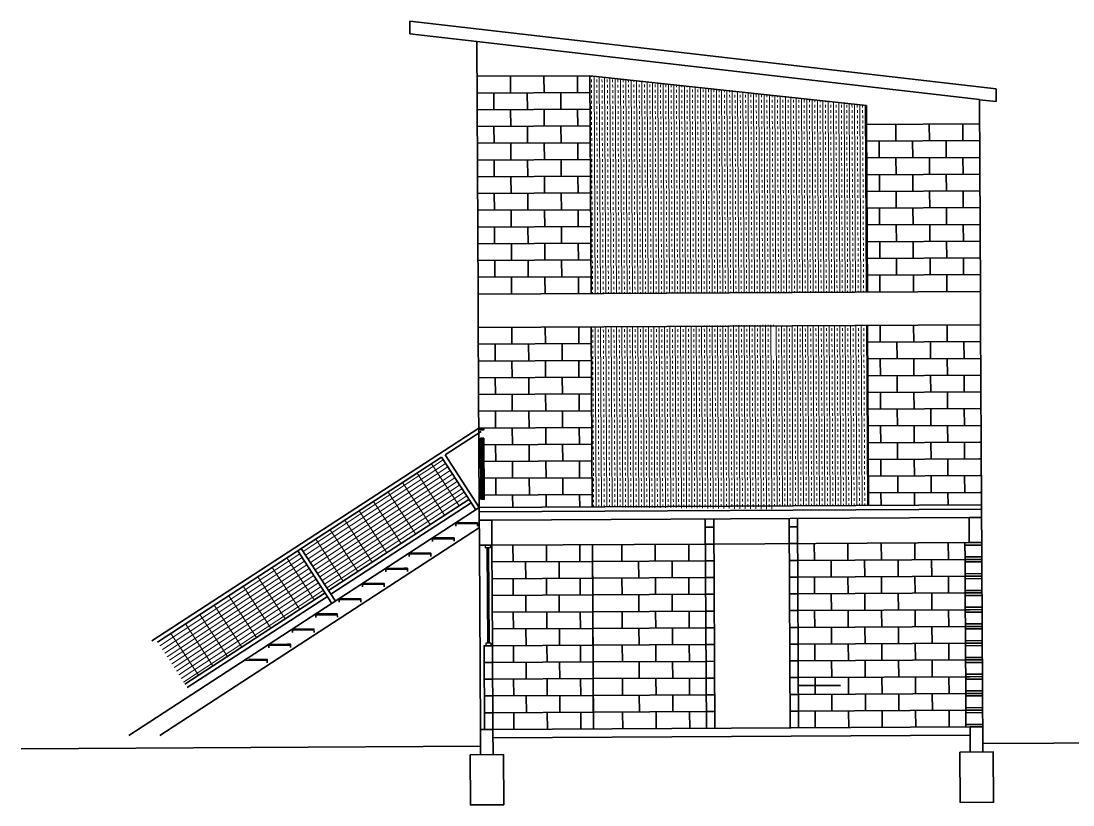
# Model space of a CAD drawing. Header units: inches. Extents: x 157.3 to 225.9, y 42.2 to 124.9.
# Drawn here: x 157.26 to 182.22, y 98.71 to 117.3 of the extents above; entities that cross this region are included whole.
import ezdxf

# ---------------------------------------------------------------- set-up
doc = ezdxf.new("R2010")
doc.units = ezdxf.units.IN
doc.header["$MEASUREMENT"] = 0
for name, color, linetype, lineweight in [('A-ANNO-NOTE', 7, 'Continuous', 35), ('A-ELEV-MBE1', 7, 'Continuous', 35), ('A-ELEV-PATT', 8, 'Continuous', 18), ('A-GLAZ-FULL', 4, 'Continuous', 25), ('A-SECT-MCUT', 7, 'Continuous', 35)]:
    doc.layers.add(name, color=color, linetype=linetype, lineweight=lineweight)
doc.styles.add('E-ROMANS', font='romans.shx', dxfattribs={"width": 0.8})
doc.dimstyles.new('E-0200_TICK_12', dxfattribs={"dimscale": 0.001, "dimtxt": 240, "dimasz": 240, "dimexe": 120, "dimexo": 80, "dimgap": 120, "dimtad": 0, "dimzin": 0, "dimdsep": 46, "dimtxsty": 'E-ROMANS', "dimblk": 'OBLIQUE', "dimcen": 120, "dimclrd": 256, "dimclre": 256, "dimclrt": 256, "dimadec": 0, "dimazin": 0, "dimtfac": 1, "dimtmove": 1, "dimatfit": 3, "dimldrblk": 'OPEN90', "dimfxl": 1, "dimtfill": 1, "dimtolj": 1, "dimtzin": 0, "dimlwd": -1, "dimarcsym": 0})

# ---------------------------------------------------------------- blocks, each defined once
blk = doc.blocks.new('_Oblique')
at = {"color": 0, "linetype": 'ByBlock', "lineweight": -2}
blk.add_line((-0.5, -0.5), (0.5, 0.5), dxfattribs=at)

msp = doc.modelspace()

# ---------------------------------------------------------------- hatches: boundary and pattern name
at = {"layer": 'A-ELEV-PATT'}
h = msp.add_hatch(dxfattribs=at)
h.set_pattern_fill('TRANS', color=256, scale=0.01986, angle=0.3032, style=0)
h.set_pattern_definition([(90.303195, (763.57108, -1.06958), (-0.126108185, -0.000667339), []), (90.303195, (763.50803, -1.06991), (-0.126108185, -0.000667339), [0.063054975, -0.063054975])])
h.paths.add_polyline_path([(177.321, 114.85), (177.319, 115.301), (170.761, 116.007), (170.789, 110.843), (177.342, 110.878)])
h.paths.add_polyline_path([(175.125, 110.098), (170.793, 110.049), (170.816, 105.779), (175.085, 105.728)])
h.paths.add_polyline_path([(177.347, 110.083), (175.063, 110.071), (175.085, 105.802), (177.369, 105.814)])
h = msp.add_hatch(dxfattribs=at)
h.set_pattern_fill('GRATE', color=256, scale=0.129089, angle=123.3032, style=0)
h.set_pattern_definition([(213.303195, (763.57108, -1.06958), (0.056260033, -0.085637309), []), (303.303195, (763.5711, -1.06958), (0.34254923, 0.22504013), [])])
h.paths.add_polyline_path([(167.889, 105.96), (167.24, 106.958), (163.913, 104.794), (164.562, 103.797)])
h.paths.add_polyline_path([(163.83, 104.74), (160.503, 102.576), (161.152, 101.579), (164.479, 103.743)])

# ---------------------------------------------------------------- linework, layer by layer
at = {"layer": 'A-ELEV-MBE1'}
for p, q in [((168.108, 110.829), (168.076, 116.818)), ((168.875, 115.997), (168.877, 115.599)), ((169.669, 116.001), (169.671, 115.604)), ((170.463, 116.005), (170.466, 115.608)), ((170.761, 116.007), (170.789, 110.843)), ((177.319, 115.301), (170.761, 116.007)), ((168.48, 115.597), (168.482, 115.2)), ((169.274, 115.602), (169.276, 115.204)), ((170.068, 115.606), (170.071, 115.209)), ((177.321, 114.85), (177.319, 115.301)), ((179.999, 115.437), (180.023, 110.892)), ((168.879, 115.202), (168.881, 114.805)), ((169.673, 115.206), (169.675, 114.809)), ((170.468, 115.211), (170.47, 114.813)), ((168.484, 114.803), (168.486, 114.406)), ((169.278, 114.807), (169.28, 114.41)), ((170.073, 114.811), (170.075, 114.414)), ((177.321, 114.85), (177.342, 110.878)), ((178.016, 114.853), (178.019, 114.456)), ((178.811, 114.858), (178.813, 114.46)), ((179.605, 114.862), (179.607, 114.465)), ((168.883, 114.408), (168.885, 114.011)), ((169.678, 114.412), (169.68, 114.015)), ((170.472, 114.416), (170.474, 114.019)), ((177.621, 114.454), (177.623, 114.057)), ((178.416, 114.458), (178.418, 114.061)), ((179.21, 114.462), (179.212, 114.065)), ((178.021, 114.059), (178.023, 113.662)), ((178.815, 114.063), (178.817, 113.666)), ((179.609, 114.067), (179.612, 113.67)), ((168.488, 114.009), (168.49, 113.611)), ((169.282, 114.013), (169.285, 113.616)), ((170.077, 114.017), (170.079, 113.62)), ((168.887, 113.613), (168.889, 113.216)), ((169.682, 113.618), (169.684, 113.22)), ((170.476, 113.622), (170.478, 113.225)), ((177.626, 113.66), (177.628, 113.263)), ((178.42, 113.664), (178.422, 113.267)), ((179.214, 113.668), (179.216, 113.271)), ((168.492, 113.214), (168.494, 112.817)), ((169.287, 113.218), (169.289, 112.821)), ((170.081, 113.223), (170.083, 112.825)), ((178.025, 113.265), (178.027, 112.867)), ((178.819, 113.269), (178.821, 112.872)), ((179.614, 113.273), (179.616, 112.876)), ((168.892, 112.819), (168.894, 112.422)), ((169.686, 112.823), (169.688, 112.426)), ((170.48, 112.827), (170.482, 112.43)), ((177.63, 112.865), (177.632, 112.468)), ((178.424, 112.87), (178.426, 112.472)), ((179.219, 112.874), (179.221, 112.477)), ((168.496, 112.42), (168.499, 112.023)), ((169.291, 112.424), (169.293, 112.027)), ((170.085, 112.428), (170.087, 112.031)), ((178.029, 112.47), (178.031, 112.073)), ((178.823, 112.474), (178.826, 112.077)), ((179.618, 112.479), (179.62, 112.081)), ((177.634, 112.071), (177.636, 111.674)), ((178.428, 112.075), (178.43, 111.678)), ((179.223, 112.079), (179.225, 111.682)), ((168.896, 112.025), (168.898, 111.628)), ((169.69, 112.029), (169.692, 111.632)), ((170.485, 112.033), (170.487, 111.636)), ((168.501, 111.625), (168.503, 111.228)), ((169.295, 111.63), (169.297, 111.232)), ((170.089, 111.634), (170.092, 111.237)), ((178.033, 111.676), (178.035, 111.279)), ((178.828, 111.68), (178.83, 111.283)), ((179.622, 111.684), (179.624, 111.287)), ((168.9, 111.23), (168.902, 110.833)), ((169.694, 111.235), (169.696, 110.837)), ((170.489, 111.239), (170.491, 110.842)), ((177.638, 111.277), (177.64, 110.879)), ((178.433, 111.281), (178.435, 110.884)), ((179.227, 111.285), (179.229, 110.888)), ((180.023, 110.892), (168.108, 110.829)), ((168.108, 110.829), (168.112, 110.035)), ((180.023, 110.892), (180.028, 110.098)), ((168.112, 110.035), (180.028, 110.098)), ((170.793, 110.049), (170.816, 105.779)), ((170.793, 110.049), (170.816, 105.779)), ((177.347, 110.083), (177.369, 105.814)), ((177.644, 110.085), (177.647, 109.688)), ((178.439, 110.089), (178.441, 109.692)), ((179.233, 110.093), (179.235, 109.696)), ((180.05, 105.828), (180.028, 110.098)), ((168.112, 110.035), (168.134, 105.765)), ((168.906, 110.039), (168.908, 109.642)), ((169.701, 110.043), (169.703, 109.646)), ((170.495, 110.047), (170.497, 109.65)), ((168.511, 109.639), (168.513, 109.242)), ((169.306, 109.644), (169.308, 109.246)), ((170.1, 109.648), (170.102, 109.251)), ((178.044, 109.69), (178.046, 109.293)), ((178.838, 109.694), (178.84, 109.297)), ((179.633, 109.698), (179.635, 109.301)), ((168.91, 109.244), (168.913, 108.847)), ((169.705, 109.249), (169.707, 108.851)), ((170.499, 109.253), (170.501, 108.856)), ((177.649, 109.291), (177.651, 108.893)), ((178.443, 109.295), (178.445, 108.898)), ((179.237, 109.299), (179.24, 108.902)), ((168.515, 108.845), (168.517, 108.448)), ((169.31, 108.849), (169.312, 108.452)), ((170.104, 108.853), (170.106, 108.456)), ((178.048, 108.896), (178.05, 108.498)), ((178.842, 108.9), (178.844, 108.503)), ((179.637, 108.904), (179.639, 108.507)), ((168.915, 108.45), (168.917, 108.053)), ((169.709, 108.454), (169.711, 108.057)), ((170.503, 108.458), (170.506, 108.061)), ((177.653, 108.496), (177.655, 108.099)), ((178.447, 108.5), (178.449, 108.103)), ((179.242, 108.505), (179.244, 108.107)), ((169.314, 108.055), (169.316, 107.658)), ((170.108, 108.059), (170.11, 107.662)), ((178.052, 108.101), (178.054, 107.704)), ((178.847, 108.105), (178.849, 107.708)), ((179.641, 108.11), (179.643, 107.712)), ((168.52, 108.051), (168.522, 107.653)), ((168.124, 107.651), (160.366, 102.606)), ((168.179, 107.568), (167.323, 107.012)), ((168.919, 107.656), (168.921, 107.258)), ((169.713, 107.66), (169.715, 107.263)), ((170.508, 107.664), (170.51, 107.267)), ((177.657, 107.702), (177.659, 107.305)), ((178.451, 107.706), (178.454, 107.309)), ((179.246, 107.71), (179.248, 107.313)), ((178.056, 107.307), (178.058, 106.91)), ((178.851, 107.311), (178.853, 106.914)), ((179.645, 107.315), (179.647, 106.918)), ((168.524, 107.256), (168.526, 106.859)), ((169.318, 107.261), (169.32, 106.863)), ((170.113, 107.265), (170.115, 106.868)), ((167.24, 106.958), (160.503, 102.576)), ((168.923, 106.861), (168.925, 106.464)), ((169.717, 106.865), (169.72, 106.468)), ((170.512, 106.87), (170.514, 106.472)), ((177.661, 106.907), (177.663, 106.51)), ((178.456, 106.912), (178.458, 106.514)), ((179.25, 106.916), (179.252, 106.519)), ((168.528, 106.462), (168.53, 106.065)), ((169.322, 106.466), (169.324, 106.069)), ((170.117, 106.47), (170.119, 106.073)), ((178.061, 106.512), (178.063, 106.115)), ((178.855, 106.517), (178.857, 106.119)), ((179.649, 106.521), (179.651, 106.124)), ((168.927, 106.067), (168.929, 105.769)), ((169.722, 106.071), (169.723, 105.773)), ((170.516, 106.075), (170.518, 105.777)), ((177.665, 106.113), (177.667, 105.815)), ((178.46, 106.117), (178.461, 105.819)), ((179.254, 106.121), (179.256, 105.824)), ((167.889, 105.96), (164.562, 103.797)), ((167.943, 105.877), (164.616, 103.714)), ((180.05, 105.828), (180.051, 105.728)), ((168.134, 105.765), (159.822, 100.359)), ((168.135, 105.665), (168.134, 105.765)), ((167.58, 105.384), (168.093, 105.387)), ((167.66, 105.405), (168.014, 105.407)), ((168.137, 105.293), (160.556, 100.362)), ((167.026, 105.024), (167.539, 105.027)), ((167.106, 105.044), (167.46, 105.046)), ((168.139, 104.871), (168.162, 100.502)), ((168.437, 104.873), (173.501, 104.899)), ((168.934, 104.875), (168.936, 104.478)), ((169.728, 104.879), (169.73, 104.482)), ((170.522, 104.884), (170.524, 104.486)), ((171.515, 104.889), (171.517, 104.492)), ((172.31, 104.893), (172.312, 104.496)), ((173.104, 104.897), (173.106, 104.5)), ((173.7, 104.9), (179.757, 104.933)), ((176.083, 104.913), (176.085, 104.516)), ((176.877, 104.917), (176.88, 104.52)), ((177.672, 104.922), (177.674, 104.524)), ((178.466, 104.926), (178.468, 104.529)), ((179.261, 104.93), (179.263, 104.533)), ((179.658, 104.872), (179.66, 104.594)), ((180.055, 104.875), (180.057, 104.597)), ((166.472, 104.664), (166.985, 104.666)), ((166.551, 104.684), (166.906, 104.686)), ((165.997, 104.324), (166.351, 104.325)), ((169.234, 104.48), (169.236, 104.082)), ((170.028, 104.484), (170.03, 104.087)), ((170.822, 104.488), (173.503, 104.502)), ((170.822, 104.488), (170.824, 104.091)), ((171.915, 104.494), (171.917, 104.097)), ((172.709, 104.498), (172.711, 104.101)), ((176.482, 104.518), (176.484, 104.121)), ((177.277, 104.522), (177.279, 104.125)), ((178.071, 104.526), (178.073, 104.129)), ((178.865, 104.531), (178.868, 104.133)), ((179.66, 104.475), (179.662, 104.197)), ((180.057, 104.477), (180.059, 104.199)), ((165.918, 104.303), (166.431, 104.306)), ((168.938, 104.081), (168.94, 103.684)), ((169.732, 104.085), (169.734, 103.688)), ((170.527, 104.089), (170.529, 103.692)), ((170.824, 104.091), (173.505, 104.105)), ((171.52, 104.095), (171.522, 103.697)), ((172.314, 104.099), (172.316, 103.702)), ((173.108, 104.103), (173.11, 103.706)), ((176.087, 104.119), (176.089, 103.722)), ((176.882, 104.123), (176.884, 103.726)), ((177.676, 104.127), (177.678, 103.73)), ((178.47, 104.131), (178.472, 103.734)), ((179.265, 104.136), (179.267, 103.738)), ((179.662, 104.078), (179.664, 103.8)), ((180.059, 104.08), (180.061, 103.802)), ((165.364, 103.943), (165.877, 103.946)), ((165.443, 103.963), (165.797, 103.965)), ((164.479, 103.743), (161.152, 101.579)), ((164.533, 103.659), (161.206, 101.496)), ((164.81, 103.582), (165.323, 103.585)), ((164.889, 103.603), (165.243, 103.605)), ((169.238, 103.685), (169.24, 103.288)), ((170.032, 103.689), (170.034, 103.292)), ((170.827, 103.694), (173.508, 103.708)), ((170.827, 103.694), (170.829, 103.296)), ((171.919, 103.699), (171.921, 103.302)), ((172.713, 103.704), (172.715, 103.306)), ((176.487, 103.724), (176.489, 103.326)), ((177.281, 103.728), (177.283, 103.331)), ((178.075, 103.732), (178.077, 103.335)), ((178.87, 103.736), (178.872, 103.339)), ((179.664, 103.681), (179.666, 103.403)), ((180.062, 103.683), (180.063, 103.405)), ((176.091, 103.324), (176.094, 102.927)), ((176.886, 103.329), (176.888, 102.931)), ((177.68, 103.333), (177.682, 102.936)), ((178.475, 103.337), (178.477, 102.94)), ((179.269, 103.341), (179.271, 102.944)), ((164.255, 103.222), (164.768, 103.225)), ((164.335, 103.242), (164.689, 103.244)), ((168.942, 103.286), (168.944, 102.889)), ((169.736, 103.291), (169.738, 102.894)), ((170.531, 103.295), (170.533, 102.898)), ((170.829, 103.296), (173.51, 103.311)), ((171.524, 103.3), (171.526, 102.903)), ((172.318, 103.304), (172.32, 102.907)), ((173.112, 103.309), (173.115, 102.911)), ((179.666, 103.284), (179.668, 103.006)), ((180.064, 103.286), (180.065, 103.008)), ((163.701, 102.862), (164.214, 102.864)), ((163.781, 102.882), (164.135, 102.884)), ((169.242, 102.891), (169.244, 102.494)), ((170.036, 102.895), (170.038, 102.498)), ((170.831, 102.899), (173.512, 102.913)), ((170.831, 102.899), (170.833, 102.502)), ((171.923, 102.905), (171.925, 102.508)), ((172.717, 102.909), (172.72, 102.512)), ((176.491, 102.929), (176.493, 102.532)), ((177.285, 102.933), (177.287, 102.536)), ((178.079, 102.938), (178.082, 102.54)), ((178.874, 102.942), (178.876, 102.545)), ((179.669, 102.886), (179.67, 102.608)), ((180.066, 102.889), (180.067, 102.611)), ((163.147, 102.501), (163.66, 102.504)), ((163.226, 102.521), (163.581, 102.523)), ((168.946, 102.492), (168.948, 102.095)), ((169.741, 102.496), (169.743, 102.099)), ((170.535, 102.501), (170.537, 102.103)), ((170.833, 102.502), (173.514, 102.516)), ((171.528, 102.506), (171.53, 102.109)), ((172.322, 102.51), (172.324, 102.113)), ((173.117, 102.514), (173.119, 102.117)), ((176.096, 102.53), (176.098, 102.133)), ((176.89, 102.534), (176.892, 102.137)), ((177.684, 102.538), (177.687, 102.141)), ((178.479, 102.543), (178.481, 102.145)), ((179.273, 102.547), (179.275, 102.15)), ((179.671, 102.489), (179.672, 102.211)), ((180.068, 102.491), (180.069, 102.213)), ((162.593, 102.141), (163.106, 102.143)), ((162.672, 102.161), (163.026, 102.163)), ((169.246, 102.097), (169.248, 101.699)), ((170.041, 102.101), (170.043, 101.704)), ((170.835, 102.105), (173.516, 102.119)), ((170.835, 102.105), (170.837, 101.708)), ((171.927, 102.111), (171.929, 101.713)), ((172.722, 102.115), (172.724, 101.718)), ((176.495, 102.135), (176.497, 101.738)), ((177.289, 102.139), (177.291, 101.742)), ((178.084, 102.143), (178.086, 101.746)), ((178.878, 102.147), (178.88, 101.75)), ((179.673, 102.092), (179.674, 101.814)), ((180.07, 102.094), (180.071, 101.816)), ((168.95, 101.698), (168.952, 101.301)), ((169.745, 101.702), (169.747, 101.305)), ((170.539, 101.706), (170.541, 101.309)), ((170.837, 101.708), (173.518, 101.722)), ((171.532, 101.711), (171.534, 101.314)), ((172.327, 101.716), (172.329, 101.318)), ((173.121, 101.72), (173.123, 101.323)), ((176.1, 101.736), (176.102, 101.338)), ((176.894, 101.74), (176.896, 101.343)), ((177.689, 101.744), (177.691, 101.347)), ((178.483, 101.748), (178.485, 101.351)), ((179.277, 101.752), (179.279, 101.355)), ((179.675, 101.695), (179.676, 101.417)), ((180.072, 101.697), (180.074, 101.419)), ((170.839, 101.311), (173.52, 101.325)), ((171.931, 101.316), (171.934, 100.919)), ((172.726, 101.321), (172.728, 100.923)), ((176.499, 101.34), (176.501, 100.943)), ((177.294, 101.345), (177.296, 100.947)), ((178.088, 101.349), (178.09, 100.952)), ((178.882, 101.353), (178.884, 100.956)), ((169.25, 101.302), (169.252, 100.905)), ((170.045, 101.306), (170.047, 100.909)), ((170.839, 101.311), (170.841, 100.913)), ((179.677, 101.298), (179.678, 101.02)), ((180.074, 101.3), (180.076, 101.022)), ((168.955, 100.903), (168.957, 100.506)), ((169.749, 100.908), (169.751, 100.51)), ((170.543, 100.912), (170.545, 100.515)), ((170.841, 100.913), (173.522, 100.928)), ((171.536, 100.917), (171.538, 100.52)), ((172.331, 100.921), (172.333, 100.524)), ((173.125, 100.925), (173.127, 100.528)), ((176.104, 100.941), (176.106, 100.544)), ((176.898, 100.945), (176.901, 100.548)), ((177.693, 100.95), (177.695, 100.552)), ((178.487, 100.954), (178.489, 100.557)), ((179.282, 100.958), (179.284, 100.561)), ((179.679, 100.901), (179.681, 100.622)), ((180.076, 100.903), (180.078, 100.625))]:
    msp.add_line(p, q, dxfattribs=at)
for points in [[(170.761, 116.007), (168.08, 115.992)], [(170.763, 115.609), (168.082, 115.595)], [(170.766, 115.212), (168.085, 115.198)], [(170.768, 114.815), (168.087, 114.801)], [(177.321, 114.85), (180.002, 114.864)], [(170.77, 114.418), (168.089, 114.404)], [(177.323, 114.453), (180.004, 114.467)], [(177.326, 114.055), (180.007, 114.07)], [(170.772, 114.021), (168.091, 114.006)], [(170.774, 113.623), (168.093, 113.609)], [(177.328, 113.658), (180.009, 113.672)], [(170.776, 113.226), (168.095, 113.212)], [(177.33, 113.261), (180.011, 113.275)], [(170.778, 112.829), (168.097, 112.815)], [(177.332, 112.864), (180.013, 112.878)], [(170.78, 112.432), (168.099, 112.418)], [(177.334, 112.467), (180.015, 112.481)], [(177.336, 112.069), (180.017, 112.084)], [(170.782, 112.035), (168.101, 112.02)], [(170.785, 111.637), (168.103, 111.623)], [(177.338, 111.672), (180.019, 111.686)], [(170.787, 111.24), (168.106, 111.226)], [(177.34, 111.275), (180.021, 111.289)], [(170.795, 109.652), (168.114, 109.637)], [(177.349, 109.686), (180.03, 109.7)], [(177.351, 109.289), (180.032, 109.303)], [(170.797, 109.254), (168.116, 109.24)], [(170.799, 108.857), (168.118, 108.843)], [(177.353, 108.892), (180.034, 108.906)], [(170.801, 108.46), (168.12, 108.446)], [(177.355, 108.495), (180.036, 108.509)], [(170.803, 108.063), (168.122, 108.049)], [(177.357, 108.097), (180.038, 108.112)], [(170.806, 107.666), (168.124, 107.651)], [(177.359, 107.7), (180.04, 107.714)], [(168.166, 107.374), (168.173, 106.003)], [(168.245, 107.374), (168.252, 106.004)], [(177.361, 107.303), (180.042, 107.317)], [(180.003, 107.317), (180.042, 107.317)], [(168.166, 107.254), (168.127, 107.254)], [(170.808, 107.268), (168.246, 107.255)], [(168.051, 105.711), (167.24, 106.958)], [(168.134, 105.765), (167.323, 107.012)], [(168.168, 106.857), (168.129, 106.857)], [(170.81, 106.871), (168.248, 106.858)], [(177.363, 106.906), (180.044, 106.92)], [(180.005, 106.92), (180.044, 106.92)], [(168.171, 106.46), (168.131, 106.46)], [(170.812, 106.474), (168.25, 106.46)], [(177.365, 106.509), (180.047, 106.523)], [(180.007, 106.523), (180.047, 106.523)], [(168.173, 106.063), (168.133, 106.063)], [(170.814, 106.077), (168.252, 106.063)], [(177.368, 106.111), (180.049, 106.125)], [(180.009, 106.125), (180.049, 106.126)], [(180.05, 105.828), (168.134, 105.765)], [(168.45, 102.489), (168.437, 104.873)], [(170.843, 100.516), (170.82, 104.885)], [(163.83, 104.74), (164.641, 103.493)], [(163.913, 104.794), (164.724, 103.547)], [(170.822, 104.488), (168.439, 104.475)], [(175.688, 104.514), (179.759, 104.535)], [(170.824, 104.091), (168.441, 104.078)], [(175.69, 104.117), (179.761, 104.138)], [(170.827, 103.694), (168.443, 103.681)], [(175.692, 103.719), (179.763, 103.741)], [(175.694, 103.322), (179.765, 103.344)], [(170.829, 103.296), (168.446, 103.284)], [(170.831, 102.899), (168.448, 102.887)], [(175.696, 102.925), (179.768, 102.947)], [(170.833, 102.502), (168.45, 102.489)], [(175.698, 102.528), (179.77, 102.549)], [(170.835, 102.105), (168.452, 102.092)], [(175.701, 102.131), (179.772, 102.152)], [(170.837, 101.708), (168.454, 101.695)], [(175.703, 101.733), (179.774, 101.755)], [(175.705, 101.336), (179.776, 101.358)], [(170.839, 101.311), (168.456, 101.298)], [(170.841, 100.913), (168.458, 100.901)], [(175.707, 100.939), (179.679, 100.96)]]:
    msp.add_lwpolyline(points, dxfattribs=at)
at = {"layer": 'A-GLAZ-FULL'}
for p, q in [((168.278, 104.872), (168.279, 104.812)), ((168.398, 104.813), (168.279, 104.812)), ((168.318, 104.812), (168.33, 102.548)), ((168.338, 104.813), (168.35, 102.549)), ((168.358, 104.813), (168.37, 102.549)), ((168.397, 104.872), (168.398, 104.813)), ((168.41, 102.549), (168.291, 102.548)), ((168.291, 102.548), (168.291, 102.489)), ((168.41, 102.549), (168.41, 102.489))]:
    msp.add_line(p, q, dxfattribs=at)
at = {"layer": 'A-SECT-MCUT'}
for p, q in [((166.486, 117.002), (166.485, 117.302)), ((180.395, 115.696), (180.397, 115.391)), ((180.051, 105.728), (168.135, 105.665)), ((168.135, 105.665), (168.139, 104.871)), ((180.052, 105.53), (180.051, 105.728)), ((168.434, 105.468), (168.136, 105.467)), ((179.754, 105.528), (168.434, 105.468)), ((168.437, 104.873), (168.434, 105.468)), ((173.498, 105.495), (173.524, 100.53)), ((173.697, 105.496), (173.723, 100.531)), ((175.484, 105.506), (175.51, 100.541)), ((175.485, 105.307), (175.684, 105.308)), ((175.683, 105.507), (175.709, 100.542)), ((179.754, 105.528), (180.052, 105.53)), ((179.757, 104.933), (179.754, 105.528)), ((180.052, 105.53), (180.055, 104.934)), ((173.499, 105.297), (173.698, 105.298)), ((168.437, 104.873), (168.139, 104.871)), ((173.501, 104.899), (173.7, 104.9)), ((175.487, 104.91), (175.686, 104.911)), ((179.757, 104.933), (179.658, 104.932)), ((179.658, 104.932), (179.658, 104.872)), ((180.055, 104.875), (179.658, 104.872)), ((180.055, 104.934), (179.757, 104.933)), ((180.055, 104.875), (180.055, 104.934)), ((179.66, 104.594), (180.057, 104.597)), ((179.66, 104.594), (179.66, 104.535)), ((180.057, 104.537), (180.057, 104.597)), ((173.503, 104.502), (173.702, 104.503)), ((175.489, 104.513), (175.688, 104.514)), ((180.057, 104.537), (179.66, 104.535)), ((179.66, 104.535), (179.66, 104.475)), ((180.057, 104.477), (179.66, 104.475)), ((180.057, 104.477), (180.057, 104.537)), ((173.505, 104.105), (173.704, 104.106)), ((175.491, 104.116), (175.69, 104.117)), ((179.662, 104.197), (180.059, 104.199)), ((179.662, 104.197), (179.662, 104.138)), ((180.059, 104.14), (179.662, 104.138)), ((179.662, 104.138), (179.662, 104.078)), ((180.059, 104.08), (179.662, 104.078)), ((180.059, 104.14), (180.059, 104.199)), ((180.059, 104.08), (180.059, 104.14)), ((173.508, 103.708), (173.706, 103.709)), ((175.494, 103.718), (175.692, 103.719)), ((179.664, 103.8), (180.061, 103.802)), ((179.664, 103.8), (179.664, 103.74)), ((180.061, 103.743), (179.664, 103.74)), ((179.664, 103.74), (179.664, 103.681)), ((180.062, 103.683), (179.664, 103.681)), ((180.061, 103.743), (180.061, 103.802)), ((180.062, 103.683), (180.061, 103.743)), ((173.51, 103.311), (173.708, 103.312)), ((175.496, 103.321), (175.694, 103.322)), ((179.666, 103.403), (180.063, 103.405)), ((179.666, 103.403), (179.666, 103.343)), ((180.063, 103.345), (179.666, 103.343)), ((179.666, 103.343), (179.666, 103.284)), ((180.063, 103.345), (180.063, 103.405)), ((180.064, 103.286), (180.063, 103.345)), ((180.064, 103.286), (179.666, 103.284)), ((173.512, 102.913), (173.71, 102.915)), ((175.498, 102.924), (175.696, 102.925)), ((179.668, 103.006), (180.065, 103.008)), ((179.668, 103.006), (179.668, 102.946)), ((180.065, 102.948), (179.668, 102.946)), ((179.668, 102.946), (179.669, 102.886)), ((180.066, 102.889), (179.669, 102.886)), ((180.065, 102.948), (180.065, 103.008)), ((180.066, 102.889), (180.065, 102.948)), ((179.67, 102.608), (180.067, 102.611)), ((179.67, 102.608), (179.67, 102.549)), ((180.068, 102.551), (180.067, 102.611)), ((173.514, 102.516), (173.712, 102.517)), ((175.5, 102.527), (175.698, 102.528)), ((180.068, 102.551), (179.67, 102.549)), ((179.67, 102.549), (179.671, 102.489)), ((180.068, 102.491), (179.671, 102.489)), ((180.068, 102.491), (180.068, 102.551)), ((168.452, 102.092), (168.253, 102.091)), ((173.516, 102.119), (173.715, 102.12)), ((175.502, 102.13), (175.701, 102.131)), ((179.672, 102.211), (180.069, 102.213)), ((179.672, 102.211), (179.672, 102.152)), ((180.07, 102.154), (179.672, 102.152)), ((179.672, 102.152), (179.673, 102.092)), ((180.07, 102.094), (179.673, 102.092)), ((180.07, 102.154), (180.069, 102.213)), ((180.07, 102.094), (180.07, 102.154)), ((179.674, 101.814), (180.071, 101.816)), ((179.674, 101.814), (179.675, 101.754)), ((180.072, 101.757), (180.071, 101.816)), ((168.454, 101.695), (168.255, 101.694)), ((173.518, 101.722), (173.717, 101.723)), ((175.504, 101.732), (175.703, 101.733)), ((180.072, 101.757), (179.675, 101.754)), ((179.675, 101.754), (179.675, 101.695)), ((180.072, 101.697), (179.675, 101.695)), ((180.072, 101.697), (180.072, 101.757)), ((173.52, 101.325), (173.719, 101.326)), ((175.506, 101.335), (175.705, 101.336)), ((179.676, 101.417), (180.074, 101.419)), ((179.676, 101.417), (179.677, 101.357)), ((180.074, 101.359), (179.677, 101.357)), ((179.677, 101.357), (179.677, 101.298)), ((180.074, 101.359), (180.074, 101.419)), ((180.074, 101.3), (180.074, 101.359)), ((168.456, 101.298), (168.257, 101.297)), ((180.074, 101.3), (179.677, 101.298)), ((168.458, 100.901), (168.26, 100.9)), ((173.522, 100.928), (173.721, 100.929)), ((175.508, 100.938), (175.707, 100.939)), ((179.678, 101.02), (180.076, 101.022)), ((179.678, 101.02), (179.679, 100.96)), ((180.076, 100.962), (179.679, 100.96)), ((179.679, 100.96), (179.679, 100.901)), ((180.076, 100.903), (179.679, 100.901)), ((180.076, 100.962), (180.076, 101.022)), ((180.076, 100.903), (180.076, 100.962)), ((179.681, 100.622), (180.078, 100.625)), ((179.681, 100.622), (179.681, 100.563)), ((180.078, 100.565), (180.078, 100.625)), ((168.162, 100.502), (168.46, 100.504)), ((168.165, 99.906), (168.162, 100.502)), ((168.46, 100.504), (179.78, 100.563)), ((168.46, 100.504), (168.463, 99.908)), ((168.461, 100.305), (179.781, 100.365)), ((179.78, 100.563), (180.078, 100.565)), ((179.783, 99.968), (179.78, 100.563)), ((180.078, 100.565), (180.081, 99.969))]:
    msp.add_line(p, q, dxfattribs=at)
for points in [[(180.395, 115.696), (166.485, 117.302)], [(168.076, 116.818), (166.486, 117.002)], [(179.999, 115.442), (168.076, 116.818)], [(180.397, 115.391), (179.999, 115.437)], [(168.244, 107.652), (168.164, 107.652), (168.164, 107.612), (168.244, 107.612), (168.244, 107.652)], [(168.245, 107.414), (168.165, 107.413), (168.166, 107.374), (168.245, 107.374), (168.245, 107.414)], [(168.213, 106.003), (168.205, 107.374)], [(168.252, 106.004), (168.173, 106.003), (168.173, 105.964), (168.253, 105.964), (168.252, 106.004)], [(167.581, 105.325), (167.58, 105.404), (167.66, 105.405)], [(168.094, 105.328), (168.093, 105.407), (168.014, 105.407)], [(167.027, 104.964), (167.026, 105.044), (167.106, 105.044)], [(167.54, 104.967), (167.539, 105.047), (167.46, 105.046)], [(166.472, 104.604), (166.472, 104.683), (166.551, 104.684)], [(166.985, 104.607), (166.985, 104.686), (166.906, 104.686)], [(165.918, 104.244), (165.918, 104.323), (165.997, 104.324)], [(166.431, 104.246), (166.431, 104.326), (166.351, 104.325)], [(165.364, 103.883), (165.364, 103.963), (165.443, 103.963)], [(165.877, 103.886), (165.877, 103.965), (165.797, 103.965)], [(164.81, 103.523), (164.809, 103.602), (164.889, 103.603)], [(165.323, 103.526), (165.323, 103.605), (165.243, 103.605)], [(164.256, 103.162), (164.255, 103.242), (164.335, 103.242)], [(164.769, 103.165), (164.768, 103.245), (164.689, 103.244)], [(163.701, 102.802), (163.701, 102.881), (163.781, 102.882)], [(164.215, 102.805), (164.214, 102.884), (164.135, 102.884)], [(163.147, 102.442), (163.147, 102.521), (163.226, 102.521)], [(163.66, 102.444), (163.66, 102.524), (163.581, 102.523)], [(168.46, 100.504), (168.45, 102.489), (168.251, 102.488), (168.262, 100.502)], [(163.106, 102.084), (163.106, 102.163), (163.026, 102.163)], [(157.265, 100.047), (168.164, 100.105)], [(186.81, 100.203), (180.08, 100.168)]]:
    msp.add_lwpolyline(points, dxfattribs=at)
for points in [[(167.917, 99.905), (168.712, 99.909), (168.718, 98.717), (167.924, 98.713)], [(179.535, 99.966), (180.329, 99.971), (180.336, 98.779), (179.541, 98.775)]]:
    msp.add_lwpolyline(points, close=True, dxfattribs=at)

# ---------------------------------------------------------------- leaders
at = {"layer": 'A-ANNO-NOTE'}
msp.add_leader([(175.704, 101.542), (176.288, 101.542), (176.529, 101.544)], dimstyle='E-0200_TICK_12', override={"dimasz": 0.2, "dimgap": 0.8, "dimtad": 0, "dimldrblk": 'Open90'}, dxfattribs=at)

doc.saveas('drawing.dxf')
